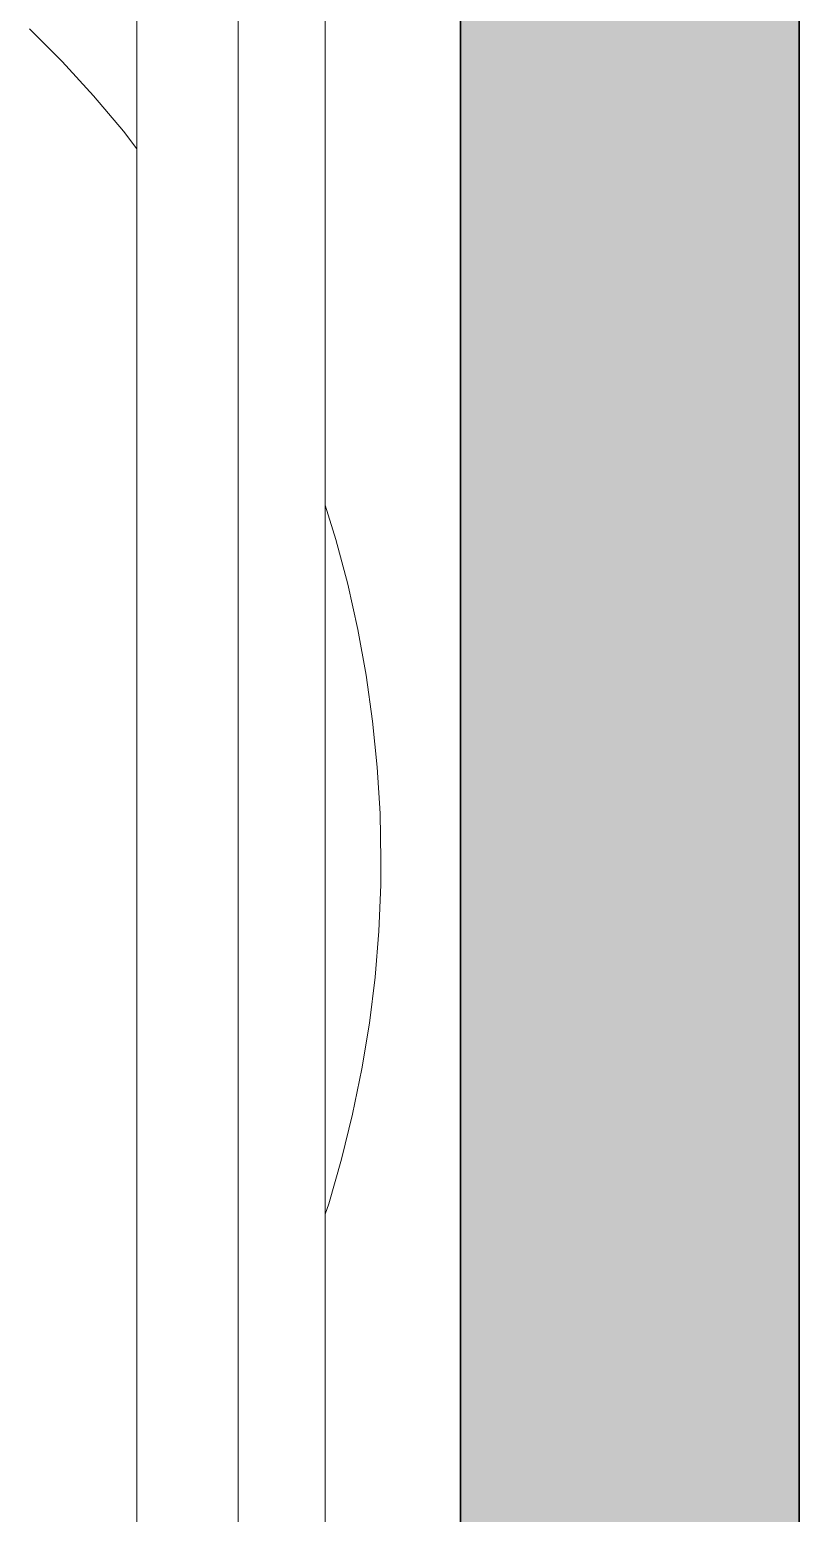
# Model space of a CAD drawing. Header units: millimetres. Extents: x 155927 to 317870, y -36033 to 97293.
# Drawn here: x 159226 to 159492, y 12080 to 12593 of the extents above; entities that cross this region are included whole.
import ezdxf

# ---------------------------------------------------------------- set-up
doc = ezdxf.new("R2010")
doc.units = ezdxf.units.MM
doc.header["$MEASUREMENT"] = 0
for name, color, linetype, lineweight in [('A-WALL-PATT', 7, 'CONTINUOUS', 9), ('I-FURN', 8, 'CONTINUOUS', 9), ('I-WALL', 7, 'CONTINUOUS', 9)]:
    doc.layers.add(name, color=color, linetype=linetype, lineweight=lineweight)

msp = doc.modelspace()

# ---------------------------------------------------------------- hatches: boundary and pattern name
at = {"layer": 'A-WALL-PATT'}
for points in [[(159491.83, 9865.11), (159491.83, 13607.61), (159476.83, 13607.61), (159476.83, 9865.11), (159481.75, 9865.11)], [(159476.83, 9850.11), (159476.83, 13505.61), (159374.83, 13505.61), (159374.83, 9850.11)]]:
    msp.add_hatch(color=256, dxfattribs=at).paths.add_polyline_path(points, flags=0)

# ---------------------------------------------------------------- linework, layer by layer
at = {"layer": 'I-FURN'}
for p, q in [((159263.1, 13338.89), (159263.1, 10938.89)), ((159298.1, 10938.89), (159298.1, 13338.89)), ((159298.1, 10938.89), (159298.1, 13338.89)), ((159328.1, 13338.89), (159328.1, 10938.89)), ((159237.29, 12581.56), (159226.04, 12592.94)), ((159248.08, 12569.75), (159237.29, 12581.56)), ((159258.39, 12557.51), (159248.08, 12569.75)), ((159263.1, 12551.44), (159258.39, 12557.51)), ((159331.78, 12416.54), (159328.1, 12428.44)), ((159335.89, 12401.08), (159331.78, 12416.54)), ((159339.39, 12385.46), (159335.89, 12401.08)), ((159342.25, 12369.72), (159339.39, 12385.46)), ((159344.48, 12353.88), (159342.25, 12369.72)), ((159346.08, 12337.96), (159344.48, 12353.88)), ((159347.04, 12321.99), (159346.08, 12337.96)), ((159347.36, 12306), (159347.04, 12321.99)), ((159347.27, 12297.36), (159347.36, 12306)), ((159346.6, 12281.37), (159347.27, 12297.36)), ((159345.3, 12265.43), (159346.6, 12281.37)), ((159343.36, 12249.55), (159345.3, 12265.43)), ((159340.78, 12233.76), (159343.36, 12249.55)), ((159337.58, 12218.08), (159340.78, 12233.76)), ((159333.75, 12202.55), (159337.58, 12218.08)), ((159329.31, 12187.18), (159333.75, 12202.55)), ((159328.1, 12183.57), (159329.31, 12187.18))]:
    msp.add_line(p, q, dxfattribs=at)
at = {"layer": 'I-WALL', "lineweight": 30}
for p, q in [((159491.83, 9865.11), (159491.83, 13607.61)), ((159374.83, 13505.61), (159374.83, 9850.11))]:
    msp.add_line(p, q, dxfattribs=at)

doc.saveas('drawing.dxf')
